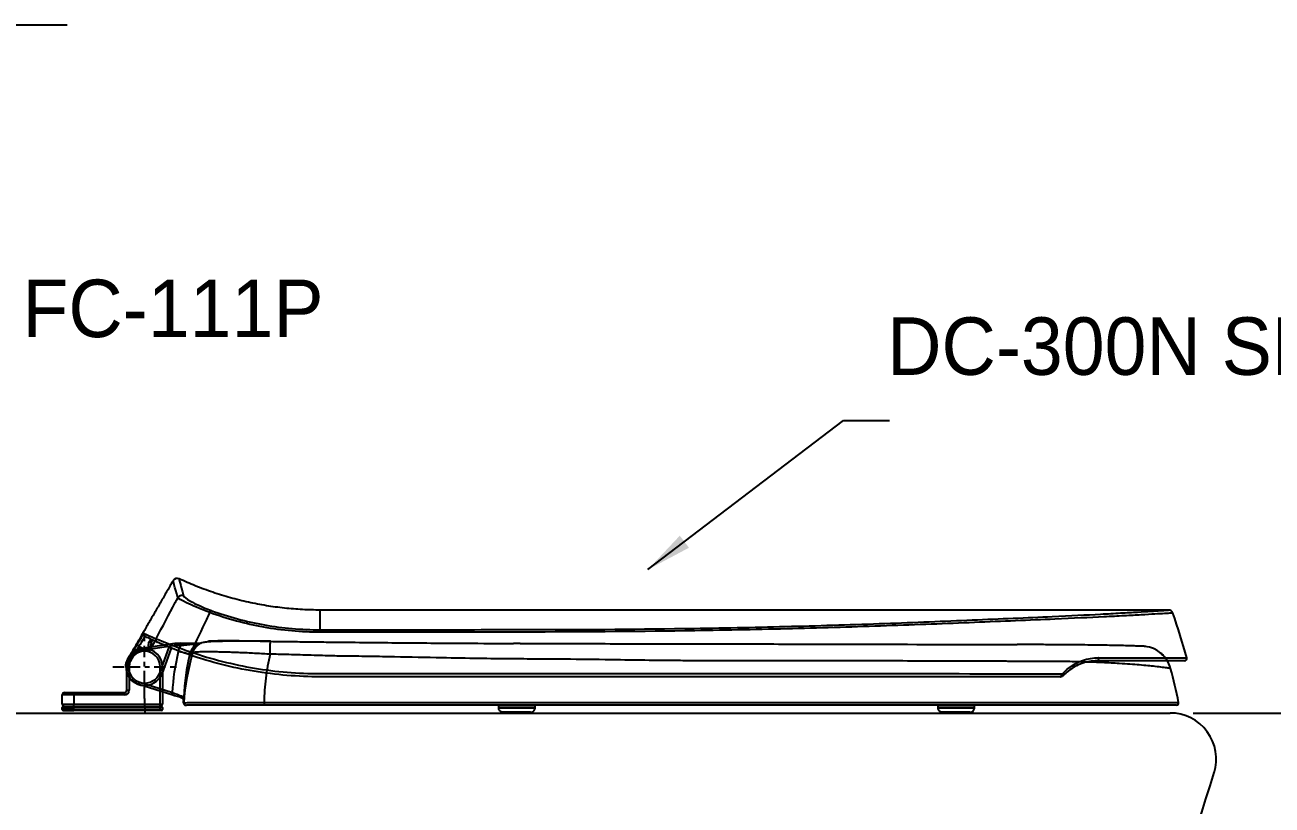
# Model space of a CAD drawing. Extents: x 66176 to 68602, y 58088 to 61519.
# Drawn here: x 66945 to 67487, y 59396 to 59735 of the extents above; entities that cross this region are included whole.
import ezdxf

# ---------------------------------------------------------------- set-up
doc = ezdxf.new("R2010")
doc.units = 0
doc.header["$MEASUREMENT"] = 0
doc.linetypes.add('BORDER', pattern=[18, 5, -2, 5, -2, 2, -2])
doc.layers.get('Defpoints').update_dxf_attribs({"linetype": 'CONTINUOUS'})
for name, color, linetype in [('001', 7, 'CONTINUOUS'), ('1', 2, 'CONTINUOUS'), ('BU', 7, 'CONTINUOUS'), ('Dim', 4, 'CONTINUOUS')]:
    doc.layers.add(name, color=color, linetype=linetype)
doc.layers.add('AM_6', color=2, linetype='CONTINUOUS', lineweight=30)
doc.styles.add('h', font='', dxfattribs={"height": 30})
doc.styles.get("Standard").update_dxf_attribs({"font": 'txt.shx', "bigfont": 'ghs.shx'})
doc.styles.get('h').set_extended_font_data('Haansoft Batang')
doc.dimstyles.new('SERIM', dxfattribs={"dimscale": 10, "dimtxt": 3, "dimasz": 2, "dimexe": 1, "dimexo": 1.5, "dimgap": 1, "dimtad": 1, "dimtoh": 1, "dimdec": 0, "dimdsep": 46, "dimtxsty": 'h', "dimcen": -0.3, "dimclrt": 2, "dimadec": 0, "dimazin": 0, "dimtfac": 1, "dimtdec": 0, "dimtmove": 1, "dimatfit": 3, "dimfxl": 0, "dimtolj": 1, "dimtzin": 0, "dimarcsym": 0})
doc.dimstyles.new('Standard$0', dxfattribs={"dimtxt": 0.18, "dimasz": 0.18, "dimexe": 0.18, "dimexo": 0.0625, "dimgap": 0.09, "dimtad": 0, "dimtih": 1, "dimtoh": 1, "dimdec": 4, "dimzin": 0, "dimdsep": 46, "dimtxsty": 'Standard', "dimcen": 0.09, "dimadec": 0, "dimazin": 0, "dimtfac": 1, "dimtdec": 4, "dimtofl": 0, "dimtmove": 0, "dimatfit": 3, "dimfxl": 0, "dimtolj": 1, "dimtzin": 0, "dimarcsym": 0})

# ---------------------------------------------------------------- blocks, each defined once
blk = doc.blocks.new('*D33')
at = {"layer": 'Defpoints', "color": 0}
for p in [(67442.26, 59435.59), (67442.26, 59045.84), (67503.19, 59045.84)]:
    blk.add_point(p, dxfattribs=at)
at = {"layer": 'Dim', "color": 0, "lineweight": -2}
for p, q in [((67452.26, 59435.59), (67531.99, 59435.59)), ((67503.19, 59406.79), (67503.19, 59264.72)), ((67503.19, 59074.64), (67503.19, 59216.72)), ((67452.26, 59045.84), (67531.99, 59045.84))]:
    blk.add_line(p, q, dxfattribs=at)
at = {"layer": 'Dim', "color": 0}
for points in [[(67498.39, 59406.79), (67507.99, 59406.79), (67503.19, 59435.59)], [(67498.39, 59074.64), (67507.99, 59074.64), (67503.19, 59045.84)]]:
    blk.add_solid(points, dxfattribs=at)
at = {"layer": 'Dim', "color": 0, "insert": (67503.19, 59240.72), "char_height": 28.8, "attachment_point": 5}
blk.add_mtext('\\A1;390', dxfattribs=at)

msp = doc.modelspace()

# ---------------------------------------------------------------- linework, layer by layer
at = {"layer": '001', "color": 7}
for p, q in [((66939.88, 59435.59), (67442.26, 59435.59)), ((66986.59, 59435.59), (66998.49, 59435.59))]:
    msp.add_line(p, q, dxfattribs=at)
msp.add_arc((60661.07, 61538.56), 7125.74, 339.523743, 342.617108, dxfattribs=at)
at = {"layer": '1', "color": 7}
for p, q in [((66995.32, 59463.73), (67009.74, 59465.92)), ((67000.99, 59466.85), (66998.48, 59462.49)), ((66999.78, 59466.76), (66999.91, 59466.97)), ((67012.26, 59465.87), (67012.24, 59464.87)), ((66988.8, 59457.41), (66993.22, 59465.07)), ((66994.09, 59464.57), (66989.67, 59456.91)), ((66994.09, 59464.57), (66993.22, 59465.07)), ((66995.32, 59463.73), (66995.47, 59462.74)), ((67009.81, 59464.92), (66995.47, 59462.74)), ((67003.25, 59453.27), (67007.22, 59464.17)), ((67008.15, 59463.8), (67004.19, 59452.93)), ((66988.4, 59456.02), (66989.4, 59455.98)), ((66988.79, 59445.47), (66988.79, 59455.72)), ((66988.79, 59455.72), (66989.79, 59455.72)), ((66989.67, 59456.91), (66988.8, 59457.41)), ((66989.79, 59455.72), (66989.79, 59445.47)), ((67004.29, 59455.72), (67003.29, 59455.72)), ((67003.29, 59439.47), (67003.29, 59455.72)), ((67004.29, 59455.72), (67004.29, 59439.47)), ((67004.19, 59452.93), (67003.25, 59453.27)), ((66961.79, 59444.47), (66965.79, 59444.47)), ((66965.79, 59444.47), (66965.79, 59443.47)), ((66965.79, 59444.47), (66987.79, 59444.47)), ((66987.79, 59444.47), (66987.79, 59443.47)), ((66988.79, 59445.47), (66989.79, 59445.47)), ((66994.11, 59447.99), (66994.41, 59448.94)), ((67008.36, 59443.51), (66994.11, 59447.99)), ((66994.41, 59448.94), (67008.66, 59444.46)), ((67008.36, 59443.51), (67008.66, 59444.46)), ((66960.79, 59439.47), (66960.79, 59443.47)), ((66965.79, 59443.47), (66960.79, 59443.47)), ((66960.79, 59439.47), (66965.79, 59439.47)), ((66961.29, 59438.47), (66965.79, 59438.47)), ((66987.79, 59443.47), (66965.79, 59443.47)), ((66965.79, 59443.47), (66965.79, 59439.47)), ((66965.79, 59439.47), (67003.29, 59439.47)), ((66965.79, 59438.47), (66965.79, 59439.47)), ((66965.79, 59438.47), (67003.29, 59438.47)), ((66965.79, 59438.47), (66965.79, 59437.97)), ((67003.29, 59439.47), (67004.29, 59439.47)), ((67003.29, 59438.47), (67003.29, 59439.47)), ((67003.29, 59438.47), (67003.29, 59437.97)), ((67003.29, 59438.47), (67003.79, 59438.47)), ((67048.46, 59440.17), (67048.46, 59438.98)), ((66960.79, 59437.17), (66960.79, 59437.97)), ((66960.79, 59437.97), (66965.79, 59437.97)), ((66960.79, 59437.17), (66965.79, 59437.17)), ((66961.29, 59436.67), (66965.79, 59436.67)), ((66965.79, 59437.17), (66965.79, 59437.97)), ((67003.29, 59437.97), (66965.79, 59437.97)), ((66965.79, 59436.67), (66965.79, 59437.17)), ((66965.79, 59437.17), (67003.29, 59437.17)), ((67003.79, 59436.67), (66965.79, 59436.67)), ((67003.29, 59437.17), (67003.29, 59437.97)), ((67004.29, 59437.97), (67003.29, 59437.97)), ((67003.29, 59436.67), (67003.29, 59437.17)), ((67003.29, 59437.17), (67004.29, 59437.17)), ((67004.29, 59437.97), (67004.29, 59437.17))]:
    msp.add_line(p, q, dxfattribs=at)
at = {"layer": '1', "color": 1, "linetype": 'BORDER'}
for p, q in [((66996.54, 59441.85), (66996.54, 59469.58)), ((66996.54, 59441.85), (66996.54, 59469.58)), ((66996.54, 59441.85), (66996.54, 59469.58)), ((66982.67, 59455.72), (67010.41, 59455.72)), ((66982.67, 59455.72), (67010.41, 59455.72)), ((66982.67, 59455.72), (67010.41, 59455.72))]:
    msp.add_line(p, q, dxfattribs=at)
at = {"layer": '1', "color": 7}
for centre, radius, start, end in [((67010.66, 59492.11), 2, 65.0085, 149.9912), ((67441.48, 59478.33), 2, 19.483, 90.0001), ((66996.54, 59455.72), 8.1, 98.6668, 252.5482), ((66996.54, 59455.72), 7.75, 0, 180), ((66996.54, 59455.72), 7.1, 98.6668, 252.5482), ((66996.54, 59455.72), 6.75, 0, 180), ((67072.9, 59625.77), 179.44, 243.9475, 245.498), ((66996.54, 59455.72), 8.14, 177.861, 340), ((66996.54, 59455.72), 7.14, 177.861, 340), ((67448.51, 59459.25), 1, 270, 15.3309), ((66961.79, 59443.47), 1, 90, 180), ((66987.79, 59445.47), 1, 270, 0), ((66987.79, 59445.47), 2, 270, 0), ((66961.79, 59439.47), 1, 180, 270), ((66961.29, 59437.97), 0.5, 90, 180), ((67003.29, 59439.47), 1, 270, 0), ((67003.79, 59437.97), 0.5, 0, 90), ((67014.46, 59439.98), 1, 179.4084, 270), ((67444.93, 59439.98), 1, 270, 12.4333), ((66961.29, 59437.17), 0.5, 180, 270), ((67003.79, 59437.17), 0.5, 270, 0)]:
    msp.add_arc(centre, radius, start, end, dxfattribs=at)
for points, degree in [([(67008.93, 59493.11), (66998.95, 59475.83), (66988.97, 59458.54)], 2), ([(67010.97, 59485.62), (67009.6, 59490.6), (67008.92, 59493.09), (67008.92, 59493.09)], 3), ([(67011.5, 59493.9), (67011.5, 59493.9), (67012.17, 59491.42), (67013.51, 59486.45)], 3), ([(67001.52, 59467.82), (67004.4, 59473.19), (67007.19, 59478.45), (67009.89, 59483.57)], 3), ([(67009.89, 59483.57), (67010.25, 59484.26), (67010.61, 59484.94), (67010.97, 59485.62)], 3), ([(67023.41, 59476.27), (67021.22, 59471.64), (67018.96, 59466.92), (67016.65, 59462.12)], 3), ([(67024.83, 59479.26), (67024.36, 59478.27), (67023.89, 59477.27), (67023.41, 59476.27)], 3), ([(67441.48, 59480.33), (67257.19, 59480.33), (67072.9, 59480.33)], 2), ([(67072.9, 59471.75), (67072.9, 59477.47), (67072.9, 59480.33), (67072.9, 59480.33)], 3), ([(67449.47, 59459.51), (67447.67, 59466.08), (67445.63, 59472.58), (67443.36, 59479)], 3), ([(67072.91, 59470.69), (67072.9, 59471.27), (67072.9, 59471.69), (67072.9, 59471.75)], 3), ([(67166.21, 59471.83), (67189.36, 59471.84), (67212.49, 59472.03), (67235.35, 59472.38)], 3), ([(67235.61, 59471.34), (67212.69, 59471), (67189.44, 59470.81), (67166.21, 59470.78)], 3), ([(66996.26, 59470.14), (66996.3, 59470.2), (66996.33, 59470.23), (66996.34, 59470.22)], 3), ([(66996.34, 59470.22), (66997.11, 59469.85), (66998.82, 59469.01), (67001.52, 59467.82)], 3), ([(67001.97, 59466.4), (66999.27, 59467.61), (66997.55, 59468.45), (66996.77, 59468.82)], 3), ([(66998.6, 59466.57), (66999.03, 59467.25), (66999.29, 59467.63), (66999.32, 59467.61)], 3), ([(66999.32, 59467.61), (66999.52, 59467.52), (66999.78, 59467.4), (67000.11, 59467.25)], 3), ([(67020.84, 59465.86), (67020.23, 59465.56), (67019.63, 59465.26)], 2), ([(67151.34, 59465.82), (67152.33, 59465.82), (67153.33, 59465.81), (67154.33, 59465.81)], 3), ([(67159.81, 59465.81), (67158.81, 59465.81), (67157.82, 59465.81), (67156.82, 59465.82)], 3), ([(67159.81, 59465.81), (67162.26, 59465.8), (67164.7, 59465.8), (67167.15, 59465.79)], 3), ([(67367.53, 59465.34), (67369.32, 59465.34), (67371.1, 59465.34), (67372.86, 59465.33)], 3), ([(67372.86, 59465.33), (67373.84, 59465.33), (67374.82, 59465.33), (67375.77, 59465.33)], 3), ([(67004.53, 59465.29), (67004.54, 59465.29), (67004.55, 59465.28), (67004.56, 59465.28)], 3), ([(67004.56, 59465.28), (67004.67, 59465.23), (67004.98, 59465.1), (67005.48, 59464.89)], 3), ([(67008.66, 59444.46), (67009.04, 59450.47), (67009.91, 59456.44), (67011.29, 59462.31)], 3), ([(67012.24, 59464.87), (67011.43, 59464.89), (67010.62, 59464.9), (67009.81, 59464.92)], 3), ([(67011.29, 59462.31), (67011.5, 59463.21), (67011.82, 59464.06), (67012.24, 59464.87)], 3), ([(67016.16, 59461.17), (67014.73, 59455.09), (67013.87, 59448.89), (67013.57, 59442.65)], 3), ([(67013.71, 59440.05), (67014.23, 59447.41), (67015.52, 59454.68), (67017.53, 59461.71)], 3), ([(67016.43, 59460.73), (67016.56, 59460.68), (67016.69, 59460.64), (67016.82, 59460.6)], 3), ([(67439.79, 59459.99), (67439.28, 59460.59), (67438.71, 59461.15), (67438.09, 59461.66)], 3), ([(66988.4, 59456.02), (66988.44, 59456.97), (66988.67, 59457.82), (66988.67, 59457.82)], 3), ([(67378.93, 59458.02), (67377.07, 59458.03), (67375.2, 59458.03), (67373.3, 59458.04)], 3), ([(67391.55, 59457.96), (67387.45, 59457.98), (67383.25, 59458), (67378.93, 59458.02)], 3), ([(67397.84, 59454.88), (67401.76, 59458.05), (67406.45, 59459.58), (67411.16, 59459.58)], 3), ([(67442.42, 59454.93), (67442.07, 59456.26), (67441.47, 59457.63), (67440.62, 59458.89)], 3), ([(67445.91, 59440.19), (67444.82, 59445.12), (67443.71, 59450.05), (67442.42, 59454.93)], 3), ([(67168.06, 59452.71), (67191.59, 59452.71), (67215.1, 59452.72), (67238.35, 59452.71)], 3), ([(67238.2, 59451.34), (67215, 59451.34), (67191.54, 59451.34), (67168.06, 59451.34)], 3), ([(67397.86, 59453.78), (67397.18, 59453.23), (67396.52, 59452.62), (67395.9, 59451.96)], 3), ([(67397.67, 59453.63), (67397.74, 59453.69), (67397.82, 59453.75), (67397.89, 59453.81)], 3), ([(67008.66, 59444.46), (67010.05, 59443.95), (67011.42, 59443.45), (67012.35, 59443.11)], 3), ([(67012.8, 59442.11), (67011.68, 59442.47), (67010.04, 59442.98), (67008.36, 59443.51)], 3), ([(67013.5, 59441.13), (67013.52, 59441.56), (67013.22, 59441.98), (67012.8, 59442.11)], 3), ([(67012.95, 59442.07), (67013.21, 59441.92), (67013.38, 59441.62)], 2), ([(67013.44, 59441.46), (67013.41, 59441.54), (67013.37, 59441.62), (67013.32, 59441.7)], 3), ([(67013.49, 59441.14), (67013.49, 59441.31), (67013.45, 59441.48), (67013.37, 59441.63)], 3), ([(67013.46, 59439.99), (67013.46, 59440.26), (67013.46, 59440.53), (67013.47, 59440.81)], 3), ([(67013.52, 59442.28), (67013.5, 59441.52), (67013.48, 59440.76), (67013.47, 59439.99)], 3), ([(67013.49, 59441.14), (67013.49, 59441.14), (67013.49, 59441.14), (67013.48, 59441.14)], 3), ([(67013.51, 59441.13), (67013.5, 59441.13), (67013.5, 59441.13), (67013.5, 59441.13)], 3), ([(67013.53, 59441.88), (67013.52, 59441.63), (67013.51, 59441.38), (67013.51, 59441.13)], 3), ([(67013.57, 59442.65), (67013.56, 59442.4), (67013.54, 59442.14), (67013.53, 59441.88)], 3), ([(67150.43, 59437.91), (67150.43, 59438.24), (67150.43, 59438.57), (67150.43, 59438.91)], 3), ([(67166.24, 59437.91), (67166.24, 59438.41), (67166.24, 59438.91)], 2), ([(67168.95, 59440.17), (67192.2, 59440.18), (67215.44, 59440.18), (67238.39, 59440.18)], 3), ([(67238.24, 59438.98), (67215.33, 59438.98), (67192.15, 59438.98), (67168.95, 59438.98)], 3), ([(67341.42, 59437.91), (67341.42, 59438.24), (67341.42, 59438.57), (67341.42, 59438.91)], 3), ([(67357.23, 59437.91), (67357.23, 59438.41), (67357.23, 59438.91)], 2)]:
    msp.add_open_spline(points, degree=degree, dxfattribs=at)
for points, knots in [([(67072.9, 59480.33), (67070.31, 59480.33), (67065.12, 59480.47), (67057.31, 59481.1), (67049.47, 59482.16), (67041.64, 59483.65), (67033.85, 59485.59), (67026.14, 59487.97), (67018.67, 59490.74), (67013.84, 59492.84), (67011.51, 59493.93)], [0, 0, 0, 0, 0.122297, 0.245928, 0.370731, 0.496537, 0.623166, 0.750433, 0.878145, 1, 1, 1, 1]), ([(67024.83, 59479.26), (67020.65, 59480.8), (67017.11, 59482.38), (67012.42, 59484.67), (67011.19, 59485.39), (67010.97, 59485.62)], [0, 0, 0, 0, 0.5, 0.5, 1, 1, 1, 1]), ([(67013.51, 59486.45), (67013.61, 59486.07), (67014.57, 59485.28), (67018.55, 59483.02), (67021.68, 59481.52), (67025.48, 59480.13)], [0, 0, 0, 0, 0.5, 0.5, 1, 1, 1, 1]), ([(67072.91, 59470.69), (67064.61, 59470.68), (67056.34, 59471.43), (67040.3, 59474.31), (67032.47, 59476.45), (67024.83, 59479.26)], [0, 0, 0, 0, 0.5, 0.5, 1, 1, 1, 1]), ([(67025.48, 59480.13), (67033.01, 59477.38), (67040.74, 59475.29), (67052.61, 59473.18), (67056.61, 59472.64), (67064.71, 59471.93), (67068.87, 59471.75), (67072.9, 59471.75)], [0, 0, 0, 0, 0.5, 0.5, 0.75, 0.75, 1, 1, 1, 1]), ([(67235.35, 59472.38), (67249.69, 59472.59), (67263.79, 59472.89), (67291.5, 59473.62), (67305.06, 59474.05), (67331.31, 59474.99), (67344.06, 59475.5), (67368.35, 59476.52), (67379.96, 59477.04), (67391.01, 59477.54)], [0, 0, 0, 0, 0.25, 0.25, 0.5, 0.5, 0.75, 0.75, 1, 1, 1, 1]), ([(67392.17, 59476.38), (67386.64, 59476.14), (67380.9, 59475.9), (67369.23, 59475.41), (67363.25, 59475.16), (67344.92, 59474.41), (67332.1, 59473.92), (67305.7, 59473), (67292.06, 59472.58), (67264.2, 59471.86), (67250.03, 59471.56), (67235.61, 59471.34)], [0, 0, 0, 0, 0.125, 0.125, 0.25, 0.25, 0.5, 0.5, 0.75, 0.75, 1, 1, 1, 1]), ([(67391.01, 59477.54), (67398.8, 59477.89), (67405.79, 59478.24), (67415.07, 59478.74), (67417.96, 59478.9), (67423.33, 59479.2), (67425.79, 59479.35), (67432.35, 59479.74), (67435.71, 59479.96), (67439.15, 59480.18), (67440.03, 59480.24), (67441.18, 59480.31), (67441.48, 59480.33), (67441.48, 59480.33)], [0, 0, 0, 0, 0.25, 0.25, 0.375, 0.375, 0.5, 0.5, 0.75, 0.75, 0.875, 0.875, 1, 1, 1, 1]), ([(67443.36, 59479), (67443.36, 59479), (67443.07, 59478.98), (67441.89, 59478.91), (67441, 59478.86), (67437.51, 59478.66), (67434.1, 59478.46), (67427.44, 59478.09), (67424.95, 59477.96), (67419.5, 59477.67), (67416.56, 59477.52), (67407.15, 59477.05), (67400.04, 59476.71), (67392.17, 59476.38)], [0, 0, 0, 0, 0.125, 0.125, 0.25, 0.25, 0.5, 0.5, 0.625, 0.625, 0.75, 0.75, 1, 1, 1, 1]), ([(67072.9, 59471.75), (67088.45, 59471.76), (67104, 59471.77), (67135.11, 59471.8), (67150.66, 59471.81), (67166.21, 59471.83)], [0, 0, 0, 0, 0.5, 0.5, 1, 1, 1, 1]), ([(67166.21, 59470.78), (67150.66, 59470.76), (67135.11, 59470.75), (67104.01, 59470.72), (67088.46, 59470.7), (67072.91, 59470.69)], [0, 0, 0, 0, 0.5, 0.5, 1, 1, 1, 1]), ([(66993.22, 59465.07), (66994.01, 59466.44), (66994.8, 59467.78), (66995.82, 59469.46), (66996.13, 59469.96), (66996.26, 59470.14)], [0, 0, 0, 0, 0.56676, 0.56676, 1, 1, 1, 1]), ([(66996.77, 59468.82), (66996.74, 59468.84), (66996.43, 59468.38), (66995.44, 59466.81), (66994.76, 59465.71), (66994.09, 59464.57)], [0, 0, 0, 0, 0.5, 0.5, 1, 1, 1, 1]), ([(66998.48, 59462.49), (66998.4, 59463.26), (66998.32, 59464.02), (66998.29, 59465.46), (66998.32, 59466.14), (66998.6, 59466.57)], [0, 0, 0, 0, 0.5, 0.5, 1, 1, 1, 1]), ([(66999.78, 59466.76), (66999.66, 59466.55), (66999.56, 59466.33), (66999.31, 59465.71), (66999.18, 59465.28), (66998.89, 59464.23), (66998.73, 59463.59), (66998.55, 59462.81), (66998.52, 59462.66), (66998.48, 59462.5), (66998.48, 59462.5), (66998.48, 59462.49)], [0, 0, 0, 0, 0.173372, 0.173372, 0.471385, 0.471385, 0.89831, 0.89831, 0.996626, 0.996626, 1, 1, 1, 1]), ([(66999.85, 59466.86), (66999.89, 59466.94), (66999.98, 59467.08), (67000.06, 59467.21), (67000.1, 59467.27)], [0, 0, 0, 0, 0.469631, 1, 1, 1, 1]), ([(67001.52, 59467.82), (67001.86, 59467.75), (67003.37, 59467.14), (67008.66, 59465.05), (67012.45, 59463.58), (67016.65, 59462.12)], [0, 0, 0, 0, 0.5, 0.5, 1, 1, 1, 1]), ([(67016.33, 59460.76), (67012.31, 59462.14), (67008.69, 59463.56), (67003.68, 59465.63), (67002.26, 59466.28), (67001.97, 59466.4)], [0, 0, 0, 0, 0.5, 0.5, 1, 1, 1, 1]), ([(67009.81, 59464.92), (67009.81, 59464.93), (67009.81, 59464.93), (67009.8, 59465.01), (67009.8, 59465.08), (67009.79, 59465.26), (67009.78, 59465.36), (67009.77, 59465.55), (67009.76, 59465.64), (67009.75, 59465.78), (67009.75, 59465.83), (67009.75, 59465.91), (67009.74, 59465.92), (67009.74, 59465.92)], [0, 0, 0, 0, 0.009719, 0.009719, 0.142864, 0.142864, 0.357904, 0.357904, 0.572168, 0.572168, 0.786073, 0.786073, 1, 1, 1, 1]), ([(67009.74, 59465.92), (67010.41, 59465.91), (67011.08, 59465.89), (67011.92, 59465.88), (67012.09, 59465.87), (67012.26, 59465.87)], [0, 0, 0, 0, 0.793321, 0.793321, 1, 1, 1, 1]), ([(67020.4, 59465.66), (67020.19, 59465.65), (67019.99, 59465.63), (67019.02, 59465.55), (67018.26, 59465.45), (67015.89, 59465.16), (67014.13, 59464.97), (67012.24, 59464.87)], [0, 0, 0, 0, 0.085207, 0.085207, 0.390138, 0.390138, 1, 1, 1, 1]), ([(67020.66, 59465.72), (67020.44, 59465.72), (67020.22, 59465.73), (67019.29, 59465.74), (67018.55, 59465.75), (67016.14, 59465.79), (67014.26, 59465.82), (67012.26, 59465.87)], [0, 0, 0, 0, 0.098353, 0.098353, 0.398902, 0.398902, 1, 1, 1, 1]), ([(67012.26, 59465.87), (67014.26, 59465.82), (67016.14, 59465.79), (67018.55, 59465.75), (67019.29, 59465.74), (67020.22, 59465.73), (67020.44, 59465.72), (67020.66, 59465.72)], [0, 0, 0, 0, 0.601098, 0.601098, 0.901647, 0.901647, 1, 1, 1, 1]), ([(67051.21, 59466.67), (67049.2, 59466.7), (67045.31, 59466.74), (67039.7, 59466.78), (67034.64, 59466.78), (67030.24, 59466.73), (67026.63, 59466.64), (67023.83, 59466.48), (67021.87, 59466.24), (67021.1, 59466), (67020.84, 59465.86)], [0, 0, 0, 0, 0.134719, 0.265473, 0.393784, 0.518942, 0.64233, 0.763138, 0.882596, 1, 1, 1, 1]), ([(67051.22, 59466.75), (67050.35, 59466.76), (67048.63, 59466.78), (67046.07, 59466.81), (67043.58, 59466.84), (67040.34, 59466.87), (67036.49, 59466.89), (67032.41, 59466.9), (67029.01, 59466.89), (67026.46, 59466.86), (67024.76, 59466.81), (67024.48, 59466.76), (67024.34, 59466.73)], [0, 0, 0, 0, 0.063084, 0.125388, 0.187282, 0.249145, 0.373717, 0.498081, 0.622847, 0.748204, 0.873956, 1, 1, 1, 1]), ([(67051.22, 59466.75), (67054.19, 59466.71), (67059.74, 59466.64), (67068.18, 59466.53), (67076.32, 59466.43), (67081.87, 59466.37), (67084.54, 59466.34)], [0, 0, 0, 0, 0.267477, 0.500007, 0.760064, 1, 1, 1, 1]), ([(67084.54, 59466.34), (67089.32, 59466.29), (67098.68, 59466.19), (67112.45, 59466.07), (67128.32, 59465.95), (67143.05, 59465.86), (67153.38, 59465.83), (67156.82, 59465.82)], [0, 0, 0, 0, 0.198329, 0.388612, 0.571475, 0.857209, 1, 1, 1, 1]), ([(67167.15, 59465.79), (67169.97, 59465.78), (67175.62, 59465.77), (67186.89, 59465.75), (67201.79, 59465.71), (67218.6, 59465.68), (67229.74, 59465.66), (67234.49, 59465.65)], [0, 0, 0, 0, 0.125142, 0.250178, 0.500113, 0.787261, 1, 1, 1, 1]), ([(67234.49, 59465.65), (67245.77, 59465.63), (67256.9, 59465.61), (67278.87, 59465.56), (67289.71, 59465.53), (67321.42, 59465.46), (67341.67, 59465.4), (67367.53, 59465.34)], [0, 0, 0, 0, 0.25, 0.25, 0.5, 0.5, 1, 1, 1, 1]), ([(67385.36, 59465.29), (67384.23, 59465.3), (67382.05, 59465.31), (67378.87, 59465.32), (67376.8, 59465.33), (67375.79, 59465.33), (67375.76, 59465.33)], [0, 0, 0, 0, 0.358128, 0.690293, 0.991787, 1, 1, 1, 1]), ([(67016.16, 59461.17), (67016.15, 59461.17), (67015.62, 59461.29), (67013.82, 59461.71), (67012.56, 59462.01), (67011.29, 59462.31)], [0, 0, 0, 0, 0.5, 0.5, 1, 1, 1, 1]), ([(67019.69, 59465.28), (67019.19, 59465.08), (67018.72, 59464.81), (67017.22, 59463.65), (67016.47, 59462.48), (67016.16, 59461.17)], [0, 0, 0, 0, 0.28878, 0.28878, 1, 1, 1, 1]), ([(67016.92, 59461.5), (67016.81, 59461.41), (67016.57, 59461.22), (67016.32, 59461.13), (67016.21, 59461.15), (67016.16, 59461.17)], [0, 0, 0, 0, 0.316728, 0.650001, 1, 1, 1, 1]), ([(67072.9, 59451.34), (67063.16, 59451.34), (67053.58, 59452.15), (67034.72, 59455.3), (67025.44, 59457.64), (67016.33, 59460.76)], [0, 0, 0, 0, 0.5, 0.5, 1, 1, 1, 1]), ([(67016.65, 59462.12), (67025.71, 59459), (67034.94, 59456.66), (67053.69, 59453.51), (67063.21, 59452.7), (67072.9, 59452.7)], [0, 0, 0, 0, 0.5, 0.5, 1, 1, 1, 1]), ([(67017.53, 59461.71), (67017.48, 59461.68), (67017.35, 59461.6), (67017.19, 59461.6), (67017.05, 59461.58), (67016.96, 59461.52), (67016.92, 59461.5)], [0, 0, 0, 0, 0.221728, 0.500088, 0.828974, 1, 1, 1, 1]), ([(67051.11, 59461.14), (67050.1, 59461.2), (67048.06, 59461.32), (67044.99, 59461.48), (67041.92, 59461.64), (67038.87, 59461.77), (67035.87, 59461.89), (67032.97, 59461.99), (67030.2, 59462.07), (67027.61, 59462.12), (67025.22, 59462.16), (67023.09, 59462.16), (67021.25, 59462.14), (67019.73, 59462.09), (67018.59, 59462), (67017.8, 59461.88), (67017.62, 59461.77), (67017.53, 59461.71)], [0, 0, 0, 0, 0.058397, 0.118023, 0.178854, 0.240872, 0.304064, 0.368425, 0.43395, 0.500641, 0.568499, 0.637528, 0.707727, 0.779091, 0.851609, 0.925256, 1, 1, 1, 1]), ([(67051.11, 59461.14), (67050.29, 59457.75), (67049.66, 59454.29), (67048.77, 59447.28), (67048.49, 59443.73), (67048.46, 59440.17)], [0, 0, 0, 0, 0.5, 0.5, 1, 1, 1, 1]), ([(67084.45, 59460.28), (67082.11, 59460.32), (67076.55, 59460.42), (67067.72, 59460.7), (67058.95, 59460.99), (67053.39, 59461.1), (67051.11, 59461.14)], [0, 0, 0, 0, 0.211098, 0.500018, 0.794863, 1, 1, 1, 1]), ([(67167.13, 59459.03), (67163.3, 59459.05), (67154.87, 59459.09), (67141.09, 59459.28), (67124.25, 59459.58), (67108.57, 59459.91), (67094.79, 59460.16), (67087.9, 59460.24), (67084.45, 59460.28)], [0, 0, 0, 0, 0.139089, 0.305769, 0.500007, 0.750024, 0.875, 1, 1, 1, 1]), ([(67431.11, 59464.55), (67431.06, 59464.55), (67430.85, 59464.57), (67430.24, 59464.6), (67429.08, 59464.64), (67427.33, 59464.7), (67425, 59464.78), (67422.12, 59464.86), (67418.74, 59464.94), (67414.86, 59465.01), (67410.38, 59465.09), (67405.19, 59465.16), (67399.28, 59465.21), (67392.65, 59465.26), (67387.81, 59465.29), (67385.28, 59465.3)], [0, 0, 0, 0, 0.040411, 0.108997, 0.185067, 0.265611, 0.347355, 0.427603, 0.50478, 0.581636, 0.660818, 0.74252, 0.826769, 0.912996, 1, 1, 1, 1]), ([(67435.84, 59463.15), (67434.71, 59463.73), (67433.49, 59464.15), (67431.83, 59464.47), (67431.39, 59464.53), (67430.95, 59464.56)], [0, 0, 0, 0, 0.731546, 0.731546, 1, 1, 1, 1]), ([(67440.9, 59458.45), (67440.86, 59458.53), (67440.68, 59458.8), (67440.37, 59459.24), (67439.91, 59459.8), (67439.36, 59460.38), (67438.86, 59460.85), (67438.43, 59461.22), (67438.21, 59461.41), (67438.04, 59461.55), (67437.91, 59461.66), (67437.79, 59461.76), (67437.61, 59461.91), (67437.34, 59462.13), (67437.02, 59462.38), (67436.61, 59462.68), (67436.25, 59462.93), (67435.99, 59463.07), (67435.89, 59463.12)], [0, 0, 0, 0, 0.03113, 0.11787, 0.242645, 0.360953, 0.455417, 0.482106, 0.503951, 0.513552, 0.522771, 0.532182, 0.542417, 0.567486, 0.622482, 0.704248, 0.86265, 1, 1, 1, 1]), ([(67438.69, 59461.12), (67438.61, 59461.2), (67438.4, 59461.4), (67438.19, 59461.58), (67438.07, 59461.68), (67438.04, 59461.71)], [0, 0, 0, 0, 0.23732, 0.756244, 1, 1, 1, 1]), ([(66988.4, 59456.02), (66988.41, 59456.36), (66988.48, 59456.7), (66988.61, 59457.01), (66988.66, 59457.15), (66988.73, 59457.28), (66988.8, 59457.41)], [0, 0, 0, 0, 0.695533, 0.695533, 0.695533, 1, 1, 1, 1]), ([(66988.97, 59458.54), (66988.94, 59458.49), (66988.87, 59458.36), (66988.78, 59458.16), (66988.73, 59458.01), (66988.71, 59457.94), (66988.71, 59457.94)], [0, 0, 0, 0, 0.288268, 0.680678, 0.983774, 1, 1, 1, 1]), ([(66988.97, 59458.54), (66988.97, 59458.54), (66988.97, 59458.54), (66988.97, 59458.54), (66988.96, 59458.5), (66988.92, 59458.35), (66988.9, 59458.26), (66988.85, 59457.95), (66988.81, 59457.69), (66988.8, 59457.41)], [0, 0, 0, 0, 0.000399, 0.000399, 0.298262, 0.298262, 0.528278, 0.528278, 1, 1, 1, 1]), ([(66989.67, 59456.91), (66989.62, 59456.83), (66989.57, 59456.74), (66989.46, 59456.43), (66989.41, 59456.21), (66989.4, 59455.98)], [0, 0, 0, 0, 0.304457, 0.304457, 1, 1, 1, 1]), ([(67235.99, 59458.31), (67233.06, 59458.32), (67226.34, 59458.35), (67214.89, 59458.48), (67199.7, 59458.7), (67183.48, 59458.95), (67171.96, 59459), (67167.13, 59459.03)], [0, 0, 0, 0, 0.128527, 0.295249, 0.500166, 0.790438, 1, 1, 1, 1]), ([(67365.91, 59458.06), (67356.23, 59458.1), (67346.21, 59458.13), (67325.49, 59458.2), (67314.8, 59458.22), (67282.08, 59458.29), (67259.22, 59458.32), (67235.99, 59458.31)], [0, 0, 0, 0, 0.25, 0.25, 0.5, 0.5, 1, 1, 1, 1]), ([(67373.3, 59458.04), (67372.56, 59458.04), (67371.81, 59458.04), (67370.31, 59458.05), (67369.56, 59458.05), (67367.84, 59458.06), (67366.88, 59458.06), (67365.91, 59458.06)], [0, 0, 0, 0, 0.305481, 0.305481, 0.610959, 0.610959, 1, 1, 1, 1]), ([(67442.42, 59454.93), (67442.4, 59454.93), (67442.35, 59454.94), (67441.94, 59455), (67441.28, 59455.1), (67440.29, 59455.23), (67438.61, 59455.45), (67435.29, 59455.86), (67429.27, 59456.45), (67421.28, 59457.05), (67413.29, 59457.49), (67406.03, 59457.76), (67398.93, 59457.93), (67393.96, 59457.95), (67391.55, 59457.97)], [0, 0, 0, 0, 0.047211, 0.095927, 0.146139, 0.197831, 0.250979, 0.350908, 0.50117, 0.646345, 0.750258, 0.8387, 0.921965, 1, 1, 1, 1]), ([(67395.79, 59452.97), (67396.44, 59453.66), (67397.13, 59454.3), (67397.84, 59454.88), (67397.84, 59454.88), (67397.84, 59454.88)], [0, 0, 0, 0, 0.999984, 0.999984, 1, 1, 1, 1]), ([(67410.46, 59458.25), (67408.23, 59458.25), (67406.01, 59457.88), (67401.77, 59456.4), (67399.74, 59455.31), (67397.86, 59453.78)], [0, 0, 0, 0, 0.5, 0.5, 1, 1, 1, 1]), ([(67448.51, 59458.25), (67448.51, 59458.25), (67447.65, 59458.25), (67444.34, 59458.25), (67441.89, 59458.25), (67435.36, 59458.25), (67431.31, 59458.25), (67421.91, 59458.25), (67416.53, 59458.25), (67410.46, 59458.25)], [0, 0, 0, 0, 0.25, 0.25, 0.5, 0.5, 0.75, 0.75, 1, 1, 1, 1]), ([(67411.16, 59459.58), (67417.28, 59459.57), (67422.69, 59459.56), (67432.16, 59459.55), (67436.23, 59459.54), (67442.81, 59459.53), (67445.28, 59459.52), (67448.61, 59459.51), (67449.47, 59459.51), (67449.47, 59459.51)], [0, 0, 0, 0, 0.25, 0.25, 0.5, 0.5, 0.75, 0.75, 1, 1, 1, 1]), ([(67072.9, 59452.7), (67073.56, 59452.7), (67074.23, 59452.7), (67077.56, 59452.7), (67080.23, 59452.7), (67093.56, 59452.7), (67104.23, 59452.7), (67132.62, 59452.71), (67150.34, 59452.71), (67168.06, 59452.71)], [0, 0, 0, 0, 0.021016, 0.021016, 0.105081, 0.105081, 0.441341, 0.441341, 1, 1, 1, 1]), ([(67168.06, 59451.34), (67152.2, 59451.34), (67136.34, 59451.34), (67104.62, 59451.34), (67088.76, 59451.34), (67072.9, 59451.34)], [0, 0, 0, 0, 0.5, 0.5, 1, 1, 1, 1]), ([(67394.44, 59451.34), (67383.33, 59451.34), (67371.65, 59451.34), (67347.18, 59451.34), (67334.36, 59451.34), (67308.03, 59451.34), (67294.42, 59451.34), (67266.66, 59451.34), (67252.55, 59451.34), (67238.2, 59451.34)], [0, 0, 0, 0, 0.25, 0.25, 0.5, 0.5, 0.75, 0.75, 1, 1, 1, 1]), ([(67238.35, 59452.71), (67267, 59452.71), (67295.13, 59452.71), (67347.9, 59452.69), (67372.77, 59452.67), (67395.06, 59452.65)], [0, 0, 0, 0, 0.5, 0.5, 1, 1, 1, 1]), ([(67395.9, 59451.96), (67395.73, 59451.78), (67395.52, 59451.63), (67395.25, 59451.5), (67395.2, 59451.48), (67394.92, 59451.38), (67394.68, 59451.34), (67394.44, 59451.34)], [0, 0, 0, 0, 0.457714, 0.457714, 0.562429, 0.562429, 1, 1, 1, 1]), ([(67395.06, 59452.65), (67395.18, 59452.65), (67395.3, 59452.67), (67395.55, 59452.77), (67395.68, 59452.85), (67395.79, 59452.97)], [0, 0, 0, 0, 0.43383, 0.43383, 1, 1, 1, 1]), ([(67012.35, 59443.11), (67012.31, 59442.88), (67012.34, 59442.65), (67012.5, 59442.3), (67012.64, 59442.17), (67012.8, 59442.11)], [0, 0, 0, 0, 0.5, 0.5, 1, 1, 1, 1]), ([(67012.35, 59443.11), (67012.54, 59443.04), (67012.91, 59442.9), (67013.29, 59442.76), (67013.52, 59442.67), (67013.55, 59442.66), (67013.57, 59442.66)], [0, 0, 0, 0, 0.263787, 0.517961, 0.763144, 1, 1, 1, 1]), ([(67013.37, 59441.63), (67013.35, 59441.67), (67013.33, 59441.71), (67013.18, 59441.92), (67012.99, 59442.05), (67012.79, 59442.12)], [0, 0, 0, 0, 0.176383, 0.176383, 1, 1, 1, 1]), ([(67013.53, 59441.88), (67013.53, 59441.88), (67013.52, 59441.89), (67013.5, 59441.89), (67013.47, 59441.9), (67013.42, 59441.91), (67013.37, 59441.93), (67013.3, 59441.95), (67013.23, 59441.97), (67013.11, 59442.01), (67012.97, 59442.06), (67012.86, 59442.1), (67012.8, 59442.11)], [0, 0, 0, 0, 0.125, 0.25, 0.25, 0.375, 0.5, 0.5, 0.625, 0.75, 0.875, 1, 1, 1, 1]), ([(67013.51, 59441.89), (67013.51, 59441.89), (67013.49, 59441.9), (67013.44, 59441.91), (67013.42, 59441.92), (67013.39, 59441.92)], [0, 0, 0, 0, 0.652077, 0.652077, 1, 1, 1, 1]), ([(67013.46, 59439.99), (67013.46, 59439.99), (67013.46, 59439.99), (67013.53, 59440.02), (67013.58, 59440.03), (67013.71, 59440.05)], [0, 0, 0, 0, 0.570811, 0.570811, 1, 1, 1, 1]), ([(67013.5, 59441.13), (67013.5, 59441.13), (67013.5, 59441.13), (67013.49, 59441.14), (67013.49, 59441.14), (67013.49, 59441.14)], [0, 0, 0, 0, 0.499609, 0.499609, 1, 1, 1, 1]), ([(67013.71, 59440.05), (67013.74, 59440.06), (67014.66, 59440.08), (67018.11, 59440.11), (67020.68, 59440.12), (67025.46, 59440.14), (67027.23, 59440.14), (67031, 59440.15), (67032.99, 59440.16), (67037.19, 59440.16), (67039.41, 59440.17), (67043.89, 59440.17), (67046.16, 59440.17), (67048.46, 59440.17)], [0, 0, 0, 0, 0.25, 0.25, 0.5, 0.5, 0.625, 0.625, 0.75, 0.75, 0.875, 0.875, 1, 1, 1, 1]), ([(67048.46, 59438.98), (67043.99, 59438.98), (67039.6, 59438.98), (67033.47, 59438.98), (67031.53, 59438.98), (67027.87, 59438.98), (67026.14, 59438.98), (67021.48, 59438.98), (67018.99, 59438.98), (67015.63, 59438.98), (67014.73, 59438.98), (67014.71, 59438.98)], [0, 0, 0, 0, 0.25, 0.25, 0.375, 0.375, 0.5, 0.5, 0.75, 0.75, 1, 1, 1, 1]), ([(67048.46, 59440.17), (67049.12, 59440.17), (67049.79, 59440.17), (67053.12, 59440.17), (67055.79, 59440.17), (67069.12, 59440.17), (67079.79, 59440.17), (67116.62, 59440.17), (67142.79, 59440.17), (67168.95, 59440.17)], [0, 0, 0, 0, 0.016599, 0.016599, 0.082993, 0.082993, 0.348569, 0.348569, 1, 1, 1, 1]), ([(67168.95, 59438.98), (67148.87, 59438.98), (67128.79, 59438.98), (67088.62, 59438.98), (67068.54, 59438.98), (67048.46, 59438.98)], [0, 0, 0, 0, 0.5, 0.5, 1, 1, 1, 1]), ([(67394.73, 59438.98), (67383.71, 59438.98), (67372.1, 59438.98), (67347.75, 59438.98), (67334.93, 59438.98), (67308.5, 59438.98), (67294.84, 59438.98), (67266.91, 59438.98), (67252.7, 59438.98), (67238.24, 59438.98)], [0, 0, 0, 0, 0.25, 0.25, 0.5, 0.5, 0.75, 0.75, 1, 1, 1, 1]), ([(67238.39, 59440.18), (67267.25, 59440.19), (67295.54, 59440.19), (67348.49, 59440.19), (67373.37, 59440.19), (67395.37, 59440.19)], [0, 0, 0, 0, 0.5, 0.5, 1, 1, 1, 1]), ([(67444.93, 59438.98), (67444.93, 59438.98), (67443.78, 59438.98), (67439.35, 59438.98), (67436.08, 59438.98), (67429.56, 59438.98), (67427.12, 59438.98), (67421.82, 59438.98), (67418.95, 59438.98), (67409.69, 59438.98), (67402.67, 59438.98), (67394.73, 59438.98)], [0, 0, 0, 0, 0.25, 0.25, 0.5, 0.5, 0.625, 0.625, 0.75, 0.75, 1, 1, 1, 1]), ([(67395.37, 59440.19), (67397.33, 59440.19), (67399.31, 59440.19), (67403.07, 59440.19), (67404.9, 59440.19), (67410.22, 59440.19), (67413.54, 59440.19), (67419.75, 59440.19), (67422.64, 59440.19), (67427.98, 59440.19), (67430.43, 59440.19), (67437, 59440.19), (67440.29, 59440.19), (67444.75, 59440.19), (67445.91, 59440.19), (67445.91, 59440.19)], [0, 0, 0, 0, 0.0625, 0.0625, 0.125, 0.125, 0.25, 0.25, 0.375, 0.375, 0.5, 0.5, 0.75, 0.75, 1, 1, 1, 1]), ([(67150.43, 59437.91), (67151.05, 59437.91), (67151.85, 59437.91), (67153.7, 59437.91), (67154.76, 59437.91), (67158.05, 59437.91), (67160.44, 59437.91), (67163.27, 59437.91), (67164.09, 59437.91), (67165.37, 59437.91), (67165.82, 59437.91), (67166.18, 59437.91), (67166.24, 59437.91), (67166.24, 59437.91)], [0, 0, 0, 0, 0.153759, 0.153759, 0.307518, 0.307518, 0.615035, 0.615035, 0.768794, 0.768794, 0.922553, 0.922553, 1, 1, 1, 1]), ([(67152.11, 59435.91), (67151.67, 59435.91), (67151.23, 59436.12), (67150.61, 59436.86), (67150.43, 59437.38), (67150.43, 59437.91)], [0, 0, 0, 0, 0.5, 0.5, 1, 1, 1, 1]), ([(67164.24, 59435.91), (67164.24, 59435.91), (67164.19, 59435.91), (67163.74, 59435.91), (67162.69, 59435.91), (67159.8, 59435.91), (67157.98, 59435.91), (67154.57, 59435.91), (67153.06, 59435.91), (67152.11, 59435.91)], [0, 0, 0, 0, 0.076779, 0.076779, 0.384519, 0.384519, 0.69226, 0.69226, 1, 1, 1, 1]), ([(67164.22, 59435.91), (67164.41, 59435.9), (67164.7, 59435.94), (67165.18, 59436.12), (67165.63, 59436.42), (67165.97, 59436.86), (67166.19, 59437.36), (67166.24, 59437.69), (67166.24, 59437.91)], [0, 0, 0, 0, 0.174575, 0.278766, 0.484765, 0.686831, 0.798219, 1, 1, 1, 1]), ([(67341.42, 59437.91), (67342.04, 59437.91), (67342.83, 59437.91), (67344.69, 59437.91), (67345.75, 59437.91), (67349.04, 59437.91), (67351.43, 59437.91), (67354.25, 59437.91), (67355.07, 59437.91), (67356.35, 59437.91), (67356.8, 59437.91), (67357.16, 59437.91), (67357.22, 59437.91), (67357.23, 59437.91)], [0, 0, 0, 0, 0.153759, 0.153759, 0.307518, 0.307518, 0.615035, 0.615035, 0.768794, 0.768794, 0.922553, 0.922553, 1, 1, 1, 1]), ([(67343.1, 59435.91), (67342.66, 59435.91), (67342.22, 59436.12), (67341.6, 59436.86), (67341.42, 59437.38), (67341.42, 59437.91)], [0, 0, 0, 0, 0.5, 0.5, 1, 1, 1, 1]), ([(67355.23, 59435.91), (67355.22, 59435.91), (67355.18, 59435.91), (67354.73, 59435.91), (67353.67, 59435.91), (67350.79, 59435.91), (67348.97, 59435.91), (67345.56, 59435.91), (67344.05, 59435.91), (67343.1, 59435.91)], [0, 0, 0, 0, 0.076779, 0.076779, 0.384519, 0.384519, 0.69226, 0.69226, 1, 1, 1, 1]), ([(67355.21, 59435.91), (67355.39, 59435.9), (67355.68, 59435.94), (67356.16, 59436.12), (67356.62, 59436.42), (67356.96, 59436.86), (67357.17, 59437.36), (67357.22, 59437.69), (67357.22, 59437.91)], [0, 0, 0, 0, 0.174575, 0.278766, 0.484765, 0.686831, 0.798219, 1, 1, 1, 1])]:
    msp.add_open_spline(points, degree=3, knots=knots, dxfattribs=at)
for points, weights, knots in [([(67013.51, 59486.45), (67012.86, 59486.74), (67012.17, 59486.55), (67011.38, 59486.33), (67010.97, 59485.62)], [0.855672783685, 0.87117093674, 1, 0.854816673358, 0.853564287966], [0.879882, 0.879882, 0.879882, 1.570796, 1.570796, 2.349419, 2.349419, 2.349419]), ([(66996.34, 59470.22), (66996.32, 59470.19), (66996.3, 59470.16), (66995.87, 59469.26), (66996.77, 59468.82)], [0.972096814135, 0.985311815163, 1, 0.707106781187, 1], [4.633616, 4.633616, 4.633616, 4.712389, 4.712389, 6.283185, 6.283185, 6.283185]), ([(66998.6, 59466.57), (66999.41, 59466.15), (66999.77, 59466.74), (66999.78, 59466.75), (66999.78, 59466.76)], [0.968519718016, 0.723798125394, 1, 0.993899976244, 0.988054040241], [4.801905, 4.801905, 4.801905, 6.283185, 6.283185, 6.3159, 6.3159, 6.3159]), ([(67001.52, 59467.82), (67001.49, 59467.77), (67001.47, 59467.72), (67001.06, 59466.81), (67001.97, 59466.4)], [0.960624420712, 0.978773953308, 1, 0.707106781187, 1], [4.598553, 4.598553, 4.598553, 4.712389, 4.712389, 6.283185, 6.283185, 6.283185]), ([(67016.65, 59462.12), (67016.58, 59461.95), (67016.51, 59461.76), (67016.19, 59460.81), (67016.33, 59460.76)], [0.88537900072, 0.921823096139, 1, 0.707106781187, 1], [4.293124, 4.293124, 4.293124, 4.712389, 4.712389, 6.283185, 6.283185, 6.283185]), ([(67410.46, 59458.25), (67411.2, 59458.25), (67411.2, 59459.25), (67411.2, 59459.42), (67411.16, 59459.58)], [1, 0.707106781187, 1, 0.934519385577, 0.898317092329], [0, 0, 0, 1.570796, 1.570796, 1.921971, 1.921971, 1.921971]), ([(67394.44, 59451.34), (67395.09, 59451.34), (67395.09, 59452.34), (67395.09, 59452.5), (67395.06, 59452.65)], [1, 0.707106781187, 1, 0.937307979236, 0.90145365368], [0, 0, 0, 1.570796, 1.570796, 1.907016, 1.907016, 1.907016]), ([(67013.71, 59440.05), (67013.71, 59440.01), (67013.71, 59439.98), (67013.71, 59438.98), (67014.71, 59438.98)], [0.97256610321, 0.985572359833, 1, 0.707106781187, 1], [1.49342, 1.49342, 1.49342, 1.570796, 1.570796, 3.141593, 3.141593, 3.141593])]:
    msp.add_rational_spline(points, weights, degree=2, knots=knots, dxfattribs=at)
for points, weights in [([(67025.48, 59480.13), (67025.25, 59480.11), (67024.83, 59479.26)], [0.966692335009, 0.808725706733, 0.871314924879]), ([(67017.53, 59461.71), (67018.34, 59464.48), (67020.87, 59465.87)], [1, 0.876928724482, 0.901246836168]), ([(67021.07, 59465.97), (67020.87, 59465.9), (67020.66, 59465.82)], [0.915562422816, 0.910739215682, 0.906978089832]), ([(67051.11, 59461.14), (67051.18, 59465.98), (67051.21, 59466.68)], [1, 0.816231187486, 0.954247270797]), ([(67051.21, 59466.68), (67051.22, 59466.76), (67051.22, 59466.75)], [0.954247191843, 0.973870925148, 1]), ([(67019.64, 59465.26), (67017.56, 59463.9), (67016.92, 59461.5)], [0.894568775491, 0.883822345177, 1]), ([(67019.69, 59465.25), (67019.53, 59465.21), (67019.36, 59465.16)], [0.92939125246, 0.922456921595, 0.916645047215]), ([(67395.78, 59451.87), (67395.85, 59451.91), (67395.9, 59451.96)], [0.925506274425, 0.956204527334, 1]), ([(67395.9, 59451.96), (67396.26, 59452.35), (67395.79, 59452.97)], [1, 0.753093843281, 0.92246670096])]:
    msp.add_rational_spline(points, weights, degree=2, dxfattribs=at)
at = {"layer": 'BU', "color": 7}
for p, q in [((66985.92, 59435.59), (67013.59, 59435.59)), ((66986.59, 59435.59), (66998.49, 59435.59)), ((67096.94, 59435.59), (67111.94, 59435.59)), ((67364.46, 59435.59), (67379.46, 59435.59))]:
    msp.add_line(p, q, dxfattribs=at)
at = {"layer": 'Dim', "color": 0}
for p, q in [((66725.93, 59734.59), (66962.93, 59734.59)), ((66996.54, 59441.85), (66996.59, 59435.59)), ((67150.43, 59438.91), (67166.24, 59438.91)), ((67341.42, 59438.91), (67357.23, 59438.91))]:
    msp.add_line(p, q, dxfattribs=at)
at = {"layer": 'Dim', "color": 7}
msp.add_line((66976.79, 59444.47), (66987.79, 59444.47), dxfattribs=at)
at = {"layer": 'Dim', "color": 0}
msp.add_arc((67442.26, 59415.59), 20, 342.6163, 90, dxfattribs=at)

# ---------------------------------------------------------------- texts
at = {"layer": 'AM_6', "color": 0, "char_height": 25, "attachment_point": 4, "style": 'h'}
for s, insert in [('{\\fGulim|b0|i0|c129|p50;FC-111P}', (66943.44, 59611.24)), ('{\\fGulim|b0|i0|c129|p50;DC-300N SEAT}', (67319.24, 59594.85))]:
    msp.add_mtext(s, dxfattribs=dict(at, insert=insert))

# ---------------------------------------------------------------- dimensions: what is measured, and where the dimension line sits
at = {"layer": 'Dim', "color": 0}
dim = msp.add_linear_dim(base=(67503.19, 59045.84), p1=(67442.26, 59435.59), p2=(67442.26, 59045.84), angle=90, dimstyle='Standard$0', override={"dimscale": 160, "dimgap": 0.06, "dimdec": 0, "dimarcsym": 1}, dxfattribs=at)
dim.commit()
dim.dimension.update_dxf_attribs({"geometry": '*D33', "text_midpoint": (67503.19, 59240.72)})

# ---------------------------------------------------------------- leaders
msp.add_leader([(67215.23, 59497.89), (67300.23, 59562.75), (67320.23, 59562.75)], dimstyle='SERIM', override={"dimse1": 1}, dxfattribs=at)

doc.saveas('drawing.dxf')
